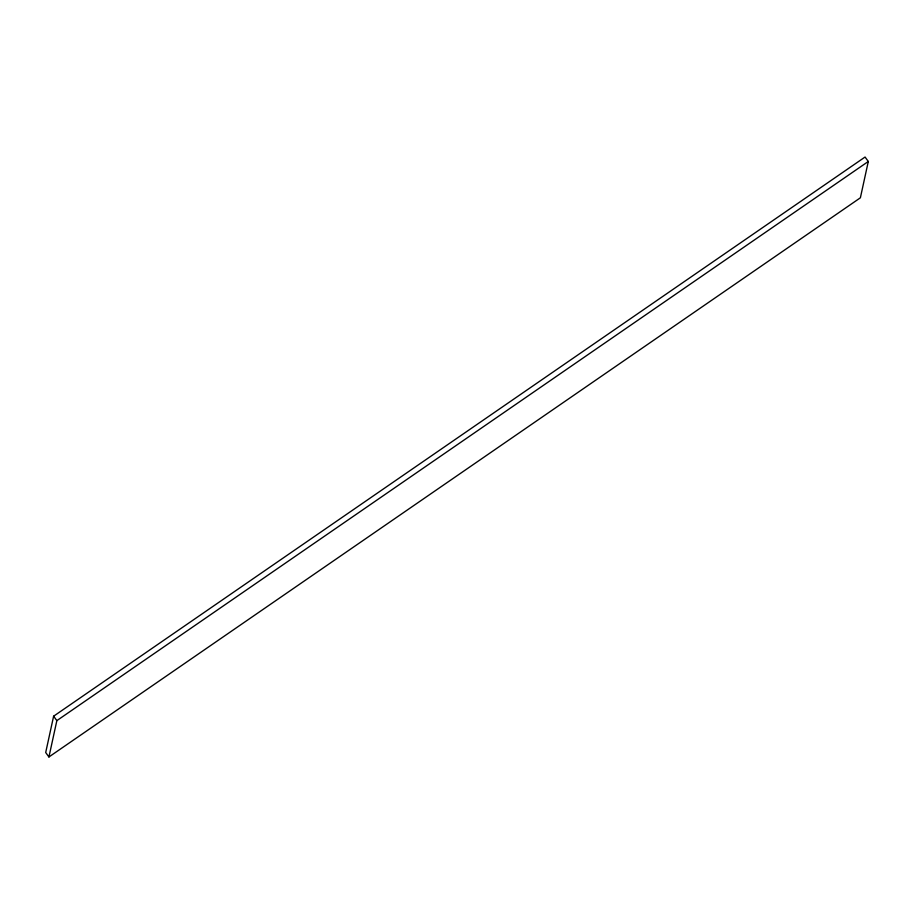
<?xml version="1.0" encoding="UTF-8"?>
<svg xmlns="http://www.w3.org/2000/svg" width="914" height="914" viewBox="0 0 914 914"><rect width="100%" height="100%" fill="white"/><g stroke="black" fill="none" stroke-linecap="round" stroke-linejoin="round"><path stroke-width="1.37" d="M53.618 716.199L45.7 752.519L48.933 756.963L860.382 197.801L868.3 161.481L865.067 157.037L53.618 716.199L56.851 720.632L48.933 756.963M56.851 720.632L868.3 161.481"/></g></svg>
